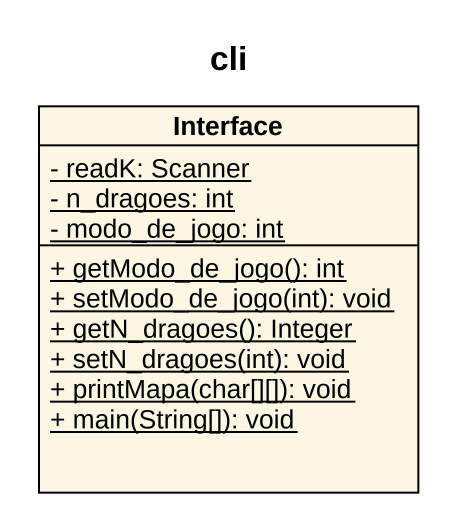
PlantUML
@startuml
title cli
hide circle
hide empty members
skinparam classAttributeIconSize 0
class "Interface" as Interface_ {
  {static} - readK: Scanner
  {static} - n_dragoes: int
  {static} - modo_de_jogo: int
  {static} + getModo_de_jogo(): int
  {static} + setModo_de_jogo(int): void
  {static} + getN_dragoes(): Integer
  {static} + setN_dragoes(int): void
  {static} + printMapa(char[][]): void
  {static} + main(String[]): void
}
@enduml
